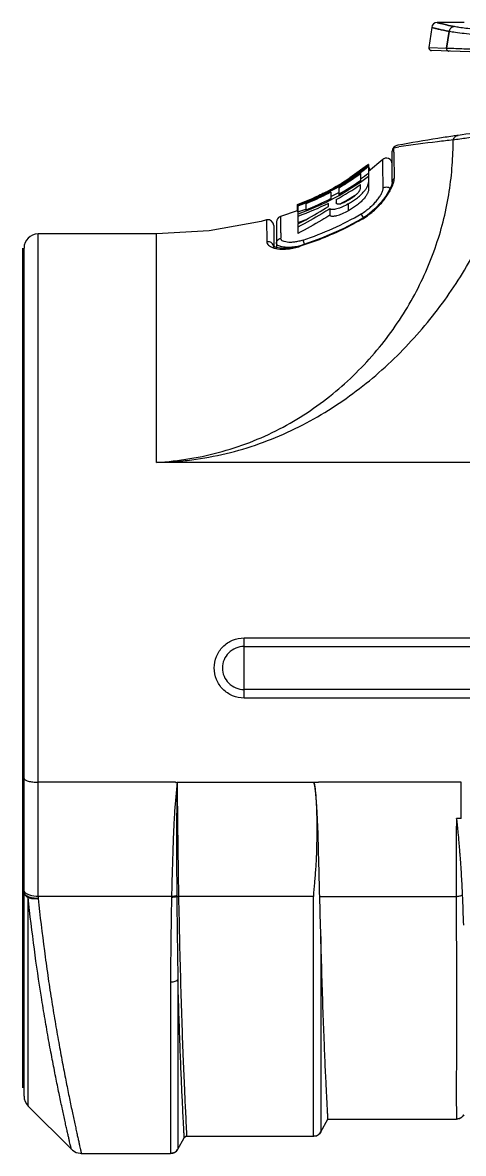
# Model space of a CAD drawing. Header units: millimetres. Extents: x 7426 to 8300, y 123 to 421.
# Drawn here: x 8120.42 to 8123.55, y 286.57 to 294.59 of the extents above; entities that cross this region are included whole.
import ezdxf

# ---------------------------------------------------------------- set-up
doc = ezdxf.new("R2010")
doc.units = ezdxf.units.MM
doc.layers.add('端子', color=102, linetype='Continuous')

msp = doc.modelspace()

# ---------------------------------------------------------------- linework, layer by layer
at = {"layer": '端子', "color": 0, "linetype": 'Continuous'}
for p, q in [((8123.5545, 294.5928), (8123.3631, 294.5928)), ((8123.3235, 294.5583), (8123.3036, 294.4168)), ((8123.4469, 294.5301), (8123.4284, 294.4124)), ((8123.4285, 294.4124), (8123.447, 294.5301)), ((8123.3036, 294.4168), (8123.4285, 294.4124)), ((8126.3782, 294.2873), (8123.3227, 294.394)), ((8123.0543, 293.7049), (8123.0905, 293.7103)), ((8123.0433, 293.4605), (8123.0433, 293.6796)), ((8123.0547, 293.6744), (8123.0543, 293.705)), ((8122.8691, 293.5817), (8122.743, 293.4904)), ((8122.8718, 293.5831), (8122.8693, 293.5811)), ((8122.8707, 293.5794), (8122.8731, 293.5813)), ((8122.8738, 293.5847), (8122.8718, 293.5831)), ((8122.8752, 293.5786), (8122.8728, 293.5767)), ((8122.8731, 293.5813), (8122.8752, 293.583)), ((8122.8752, 293.5858), (8122.8738, 293.5847)), ((8122.9763, 293.6205), (8122.8752, 293.535)), ((8122.8752, 293.5858), (8122.8752, 293.4064)), ((8122.881, 293.5606), (8122.881, 293.54)), ((8122.734, 293.4839), (8122.7292, 293.4804)), ((8122.7436, 293.4897), (8122.7436, 293.4897)), ((8122.8196, 293.5226), (8122.8196, 293.4654)), ((8122.6091, 293.3903), (8122.6091, 293.3382)), ((8122.6646, 293.4213), (8122.6646, 293.3681)), ((8122.8196, 293.4233), (8122.8196, 293.4435)), ((8122.4307, 293.3066), (8122.4307, 293.2572)), ((8122.5564, 293.3804), (8122.5564, 293.3802)), ((8122.5915, 293.2878), (8122.5915, 293.3096)), ((8122.6471, 293.3382), (8122.6471, 293.3142)), ((8122.7319, 293.3062), (8122.7319, 293.2576)), ((8122.3693, 293.2574), (8122.2516, 293.2175)), ((8122.3693, 293.2993), (8122.3693, 293.2547)), ((8122.3752, 293.2916), (8122.3752, 293.1742)), ((8122.433, 293.2641), (8122.4307, 293.2632)), ((8122.6003, 293.2717), (8122.6003, 293.2254)), ((8122.8405, 293.2092), (8122.8246, 293.2362)), ((8122.153, 293.1921), (8122.1544, 293.037)), ((8122.2033, 293.1534), (8122.2033, 293.0051)), ((8122.2233, 293.1793), (8122.2233, 292.9962)), ((8122.3752, 293.1654), (8122.3752, 293.097)), ((8122.8234, 293.1981), (8122.8253, 293.1948)), ((8121.3734, 293.0928), (8120.5333, 293.0928)), ((8120.5333, 288.3917), (8120.5333, 293.0928)), ((8121.3734, 291.4717), (8121.3734, 293.0928)), ((8120.4233, 292.9928), (8120.4233, 287.0328)), ((8120.4333, 286.9743), (8120.4333, 292.9928)), ((8122.2046, 293.0039), (8122.2033, 293.0048)), ((8122.2234, 292.9961), (8122.2046, 293.0039)), ((8122.2237, 292.996), (8122.2234, 292.9961)), ((8122.391, 293.0088), (8122.3921, 293.0055)), ((8122.4215, 293.0197), (8122.4115, 293.0494)), ((8120.4233, 292.6928), (8120.4333, 292.6928)), ((8127.9263, 291.4717), (8121.3733, 291.4722)), ((8121.9933, 289.7991), (8121.9933, 290.2264)), ((8121.9933, 290.2264), (8127.2733, 290.2264)), ((8121.9933, 290.1651), (8127.2733, 290.1651)), ((8127.2733, 289.8604), (8121.9933, 289.8604)), ((8127.2733, 289.7991), (8121.9933, 289.7991)), ((8121.5074, 289.2023), (8120.5333, 289.2023)), ((8121.5188, 289.202), (8122.4853, 289.2022)), ((8123.5337, 289.2023), (8122.5206, 289.2023)), ((8123.5337, 288.9442), (8123.5337, 289.2023)), ((8120.4626, 286.9036), (8120.4626, 288.3839)), ((8121.4791, 288.3917), (8120.5333, 288.3917)), ((8120.5333, 288.3917), (8120.5333, 288.3768)), ((8121.4791, 288.3917), (8121.4789, 288.3844)), ((8122.4853, 288.3917), (8121.5286, 288.3917)), ((8122.4853, 286.6896), (8122.4853, 288.3917)), ((8122.5294, 288.3917), (8123.4972, 288.3919)), ((8122.5377, 288.1073), (8122.5377, 286.7205)), ((8121.4721, 287.7828), (8121.4721, 286.568)), ((8121.5246, 287.8014), (8121.5246, 286.5989)), ((8120.4233, 287.3328), (8120.4333, 287.3328)), ((8120.4626, 286.9036), (8120.7688, 286.5973)), ((8122.5377, 286.7205), (8122.5881, 286.8112)), ((8122.5881, 286.8112), (8123.4984, 286.8112)), ((8123.4984, 286.8112), (8123.5187, 286.8147)), ((8123.5187, 286.8147), (8123.5341, 286.823)), ((8123.5341, 286.823), (8123.5458, 286.8343)), ((8123.5458, 286.8343), (8123.5509, 286.8421)), ((8121.5246, 286.5989), (8121.5692, 286.6793)), ((8121.5693, 286.6793), (8121.5715, 286.6826)), ((8121.5715, 286.6826), (8121.5769, 286.687)), ((8121.5736, 286.6843), (8121.5761, 286.6866)), ((8121.5761, 286.6866), (8121.5831, 286.6893)), ((8121.5831, 286.6893), (8121.5867, 286.6896)), ((8121.5862, 286.7), (8121.5867, 286.6896)), ((8121.5867, 286.6896), (8122.4853, 286.6896)), ((8122.4853, 286.6896), (8122.488, 286.6897)), ((8122.488, 286.6897), (8122.5061, 286.6933)), ((8122.5061, 286.6933), (8122.5212, 286.7016)), ((8122.5212, 286.7016), (8122.5327, 286.7129)), ((8122.5327, 286.7129), (8122.5377, 286.7205)), ((8120.8395, 286.568), (8121.4721, 286.568)), ((8121.4721, 286.568), (8121.4881, 286.5702)), ((8121.4881, 286.5702), (8121.5021, 286.576)), ((8121.5021, 286.576), (8121.5135, 286.5846)), ((8121.5135, 286.5846), (8121.5221, 286.5949)), ((8121.5221, 286.5949), (8121.5246, 286.5989))]:
    msp.add_line(p, q, dxfattribs=at)
for points in [[(8123.3631, 294.5928), (8123.3491, 294.5902), (8123.3369, 294.583), (8123.328, 294.5719), (8123.3235, 294.5583)], [(8123.3036, 294.4168), (8123.3042, 294.4085), (8123.3081, 294.4011), (8123.3146, 294.396), (8123.3227, 294.394)], [(8123.0669, 293.7161), (8123.0552, 293.708), (8123.0464, 293.695), (8123.0433, 293.6796)], [(8123.0433, 293.591), (8123.0415, 293.6028), (8123.0364, 293.6135), (8123.0283, 293.6223), (8123.0179, 293.6282), (8123.0063, 293.6309), (8122.9945, 293.63), (8122.9834, 293.6257), (8122.9763, 293.6205)], [(8123.0433, 293.4595), (8123.0426, 293.4537), (8123.0358, 293.4305), (8123.0207, 293.3982), (8122.9975, 293.3602), (8122.9651, 293.3177), (8122.9209, 293.2711), (8122.865, 293.225), (8122.8234, 293.1981)], [(8122.1529, 293.1921), (8122.1152, 293.1823), (8121.7447, 293.1162), (8121.3732, 293.0932)], [(8122.2033, 293.1534), (8122.1995, 293.1705), (8122.1888, 293.1843), (8122.1732, 293.1922), (8122.1557, 293.1927), (8122.153, 293.1921)], [(8122.2516, 293.2175), (8122.2464, 293.2155), (8122.2369, 293.2093), (8122.2296, 293.2008), (8122.2249, 293.1905), (8122.2233, 293.1793)], [(8122.8234, 293.1981), (8122.6995, 293.1324), (8122.5434, 293.0634), (8122.391, 293.0088)], [(8122.391, 293.0088), (8122.3552, 292.9989), (8122.3029, 292.9907), (8122.2582, 292.9903), (8122.2241, 292.9958), (8122.2049, 293.0037), (8122.2029, 293.0051)], [(8121.5769, 286.687), (8121.5839, 286.6894), (8121.5867, 286.6896)], [(8120.7688, 286.5973), (8120.7773, 286.5898), (8120.8024, 286.5752), (8120.8306, 286.5684), (8120.8395, 286.568)]]:
    msp.add_lwpolyline(points, dxfattribs=at)
for centre, radius, start, end in [((8125.14, 282.5172), 11.3923, 98.41752, 98.95641), ((8125.1863, 282.2066), 11.7063, 98.22412, 98.41907), ((8125.3296, 281.1747), 12.7481, 96.20941, 98.19825), ((8123.0955, 293.663), 0.0604, 100.5216, 118.3567), ((8125.0197, 283.2713), 10.6287, 98.94845, 100.49034), ((8124.9949, 280.6069), 13.241, 97.07304, 98.26943), ((8124.9463, 281.0484), 12.7969, 96.59614, 97.10049), ((8149.1437, 294.0817), 26.0922, 180.8944, 181.30266), ((8121.7999, 294.9095), 1.7054, 303.61118, 308.83759), ((8121.7481, 294.9955), 1.8052, 299.51564, 302.92431), ((8121.7923, 294.9254), 1.7388, 300.11064, 306.21365), ((8121.7837, 294.939), 1.7951, 299.39037, 305.24607), ((8121.7523, 294.9889), 1.7973, 302.92659, 303.11574), ((8121.7531, 294.9876), 1.7958, 303.11572, 303.47304), ((8121.8544, 294.8379), 1.6635, 305.4661, 307.8516), ((8121.7288, 295.0303), 1.8449, 296.63677, 299.5055), ((8121.7451, 295.0103), 1.8646, 297.60536, 299.54941), ((8121.7948, 294.9286), 1.8044, 298.18603, 304.60711), ((8121.6823, 295.1551), 1.9806, 290.29494, 296.2227), ((8121.6943, 295.1077), 1.986, 291.83727, 297.42637), ((8121.7767, 294.9614), 1.883, 298.3934, 300.37341), ((8121.7988, 294.9237), 1.8393, 300.37247, 302.69196), ((8121.6193, 295.3202), 2.1975, 289.95754, 290.12261), ((8121.6555, 295.2092), 2.0887, 290.15428, 291.78638), ((8121.6322, 295.2839), 2.2367, 289.39924, 290.97471), ((8120.5333, 292.9928), 0.1, 90, 180), ((8122.1673, 293.0001), 0.036, 0.37607, 27.24932), ((8122.3767, 288.4007), 0.8605, 180.27648, 180.74413), ((8077.6168, 286.9465), 44.9359, 1.48023, 1.843), ((8105.4586, 287.6487), 18.0999, 1.70567, 2.38589), ((8120.5333, 286.9743), 0.1, 180, 225.00076), ((8123.4987, 286.8707), 0.0595, 290.01187, 292.33767), ((8123.4984, 286.8713), 0.0601, 292.3797, 308.91637), ((8123.4986, 286.871), 0.0597, 308.96835, 314.25795), ((8121.5869, 286.6695), 0.0202, 135.12847, 150.83934), ((8121.5867, 286.6697), 0.02, 103.80562, 135.12606), ((8121.5868, 286.6695), 0.0201, 90.08507, 103.82057), ((8122.4852, 286.7498), 0.0602, 290.58359, 309.02003), ((8122.4854, 286.7494), 0.0597, 309.08381, 314.16605), ((8121.4723, 286.6277), 0.0596, 288.39656, 293.31533), ((8121.4721, 286.6281), 0.0601, 293.34677, 308.06609), ((8121.4724, 286.6276), 0.0595, 308.09775, 311.8167)]:
    msp.add_arc(centre, radius, start, end, dxfattribs=at)
for points, knots in [([(8123.4841, 294.5645), (8123.4659, 294.5684), (8123.4407, 294.5739), (8123.4098, 294.5811), (8123.3933, 294.5851), (8123.3796, 294.5885), (8123.3721, 294.5904), (8123.3592, 294.5938), (8123.3721, 294.5904), (8123.3796, 294.5885), (8123.3933, 294.5851), (8123.4098, 294.5811), (8123.4408, 294.5739), (8123.4659, 294.5683), (8123.4842, 294.5644)], [0, 0, 0, 0, 0.224933, 0.311473, 0.381078, 0.434076, 0.471083, 0.499855, 0.52868, 0.565711, 0.618732, 0.688357, 0.774927, 1, 1, 1, 1]), ([(8123.447, 294.5301), (8123.4338, 294.5329), (8123.4096, 294.5381), (8123.3783, 294.545), (8123.3517, 294.5513), (8123.3388, 294.5543), (8123.3198, 294.5593), (8123.3388, 294.5544), (8123.3517, 294.5513), (8123.3781, 294.5451), (8123.4095, 294.5381), (8123.4337, 294.5329), (8123.4469, 294.5301)], [0, 0, 0, 0, 0.161219, 0.29234, 0.393695, 0.463955, 0.500152, 0.536328, 0.606374, 0.707409, 0.838392, 1, 1, 1, 1]), ([(8123.4841, 294.5645), (8123.4798, 294.5643), (8123.4709, 294.5625), (8123.4591, 294.5549), (8123.4505, 294.5436), (8123.4476, 294.5346), (8123.4469, 294.5301)], [0, 0, 0, 0, 0.234469, 0.489808, 0.751215, 1, 1, 1, 1]), ([(8124.011, 294.4894), (8123.9778, 294.4898), (8123.9132, 294.491), (8123.8154, 294.4945), (8123.7194, 294.4997), (8123.6316, 294.5063), (8123.5564, 294.5138), (8123.4975, 294.5213), (8123.4619, 294.527), (8123.4469, 294.5301)], [0, 0, 0, 0, 0.17608, 0.341919, 0.51892, 0.685478, 0.80855, 0.91912, 1, 1, 1, 1]), ([(8123.4842, 294.5644), (8123.4799, 294.5643), (8123.471, 294.5625), (8123.4592, 294.555), (8123.4506, 294.5436), (8123.4477, 294.5346), (8123.447, 294.5301)], [0, 0, 0, 0, 0.233596, 0.488573, 0.750299, 1, 1, 1, 1]), ([(8124.011, 294.5292), (8123.9546, 294.5292), (8123.8716, 294.5306), (8123.7641, 294.5353), (8123.6909, 294.5398), (8123.6252, 294.5452), (8123.5687, 294.5512), (8123.5226, 294.5573), (8123.4956, 294.562), (8123.4841, 294.5645)], [0, 0, 0, 0, 0.320033, 0.470806, 0.610643, 0.73619, 0.84455, 0.933118, 1, 1, 1, 1]), ([(8123.4284, 294.4124), (8123.428, 294.4098), (8123.4283, 294.4042), (8123.432, 294.3965), (8123.4385, 294.3911), (8123.4438, 294.3897), (8123.4463, 294.3897)], [0, 0, 0, 0, 0.245253, 0.510172, 0.768445, 1, 1, 1, 1]), ([(8123.4285, 294.4124), (8123.4281, 294.4098), (8123.4284, 294.4041), (8123.4321, 294.3964), (8123.4386, 294.3911), (8123.4439, 294.3897), (8123.4464, 294.3897)], [0, 0, 0, 0, 0.245326, 0.510308, 0.76856, 1, 1, 1, 1]), ([(8123.4284, 294.4124), (8123.4412, 294.4119), (8123.4725, 294.4107), (8123.5229, 294.4087), (8123.5837, 294.4064), (8123.6519, 294.4037), (8123.7272, 294.4008), (8123.8092, 294.3977), (8123.8988, 294.3942), (8123.9624, 294.3917), (8123.9962, 294.3905)], [0, 0, 0, 0, 0.067424, 0.165696, 0.266188, 0.388533, 0.526305, 0.66407, 0.821506, 1, 1, 1, 1]), ([(8121.3733, 291.4722), (8121.4149, 291.4724), (8121.498, 291.4761), (8121.6631, 291.4927), (8121.8665, 291.5306), (8122.1033, 291.6006), (8122.4029, 291.7248), (8122.7473, 291.9303), (8123.0471, 292.1894), (8123.2579, 292.4182), (8123.4478, 292.6577), (8123.6492, 292.9784), (8123.8353, 293.3879), (8123.923, 293.6729), (8123.9573, 293.8168)], [0, 0, 0, 0, 0.033286, 0.066538, 0.132783, 0.198585, 0.263793, 0.392047, 0.517618, 0.579536, 0.640894, 0.762046, 0.881608, 1, 1, 1, 1]), ([(8123.4763, 293.7607), (8123.5082, 293.766), (8123.5792, 293.7766), (8123.7393, 293.7968), (8123.8678, 293.8095), (8123.9573, 293.8168)], [0, 0, 0, 0, 0.200425, 0.444327, 1, 1, 1, 1]), ([(8123.4763, 293.7606), (8123.4793, 293.7688), (8123.4882, 293.7835), (8123.504, 293.7914), (8123.5117, 293.7925)], [0, 0, 0, 0, 0.524597, 1, 1, 1, 1]), ([(8121.3733, 291.4726), (8121.4522, 291.4768), (8121.6091, 291.4941), (8121.8394, 291.5452), (8122.0611, 291.6202), (8122.3386, 291.7499), (8122.6501, 291.9624), (8122.9599, 292.2766), (8123.1991, 292.6302), (8123.365, 293.0058), (8123.4429, 293.3273), (8123.4714, 293.5784), (8123.4759, 293.7007), (8123.4763, 293.7606)], [0, 0, 0, 0, 0.069255, 0.138154, 0.206484, 0.27405, 0.406278, 0.534637, 0.658885, 0.778573, 0.892773, 0.947405, 1, 1, 1, 1]), ([(8123.0668, 293.7161), (8123.0679, 293.717), (8123.0617, 293.7126), (8123.0593, 293.7104), (8123.0558, 293.7069), (8123.0543, 293.7049)], [0, 0, 0, 0, 0.246882, 0.560895, 1, 1, 1, 1]), ([(8122.3752, 293.2916), (8122.4649, 293.3256), (8122.64, 293.406), (8122.8004, 293.5132), (8122.8752, 293.5734)], [0, 0, 0, 0, 0.500047, 1, 1, 1, 1]), ([(8122.5564, 293.3802), (8122.612, 293.4078), (8122.7207, 293.4685), (8122.8221, 293.5406), (8122.8707, 293.5794)], [0, 0, 0, 0, 0.499887, 1, 1, 1, 1]), ([(8122.8728, 293.5767), (8122.8241, 293.5381), (8122.7222, 293.4663), (8122.6132, 293.4058), (8122.5575, 293.3783)], [0, 0, 0, 0, 0.500188, 1, 1, 1, 1]), ([(8122.8758, 293.5631), (8122.8766, 293.5633), (8122.8779, 293.5636), (8122.8798, 293.5633), (8122.8808, 293.5621), (8122.8809, 293.5611), (8122.881, 293.5606)], [0, 0, 0, 0, 0.353913, 0.589677, 0.782935, 1, 1, 1, 1]), ([(8122.9801, 293.4194), (8122.9798, 293.4347), (8122.9791, 293.4634), (8122.9785, 293.4982), (8122.978, 293.5233), (8122.9777, 293.5399), (8122.9775, 293.555), (8122.9772, 293.5686), (8122.977, 293.5807), (8122.9768, 293.5911), (8122.9766, 293.5999), (8122.9765, 293.6063), (8122.9765, 293.6105), (8122.9764, 293.6132), (8122.9764, 293.6154), (8122.9763, 293.6172), (8122.9763, 293.6186), (8122.9763, 293.6195), (8122.9763, 293.62), (8122.9763, 293.6203), (8122.9763, 293.6204), (8122.9763, 293.6205), (8122.9763, 293.6205)], [0, 0, 0, 0, 0.227742, 0.428992, 0.519068, 0.601846, 0.677127, 0.744717, 0.804498, 0.856383, 0.900302, 0.936217, 0.951175, 0.964134, 0.975097, 0.984063, 0.991035, 0.996013, 0.997755, 0.999, 0.999749, 1, 1, 1, 1]), ([(8122.3752, 293.234), (8122.4644, 293.2665), (8122.6388, 293.3432), (8122.7997, 293.4457), (8122.8752, 293.5033)], [0, 0, 0, 0, 0.500046, 1, 1, 1, 1]), ([(8122.7439, 293.4892), (8122.7288, 293.4792), (8122.668, 293.4401), (8122.6048, 293.4048), (8122.5564, 293.3804)], [0, 0, 0, 0, 0.250146, 1, 1, 1, 1]), ([(8123.0582, 293.4885), (8123.0535, 293.485), (8123.0459, 293.4765), (8123.0433, 293.4655), (8123.0433, 293.4605)], [0, 0, 0, 0, 0.542171, 1, 1, 1, 1]), ([(8123.0528, 293.4556), (8123.0537, 293.4586), (8123.0566, 293.4693), (8123.0585, 293.4805), (8123.0582, 293.4885)], [0, 0, 0, 0, 0.278945, 1, 1, 1, 1]), ([(8122.6091, 293.3903), (8122.5801, 293.3748), (8122.536, 293.3528), (8122.4762, 293.3256), (8122.4459, 293.3128), (8122.4307, 293.3066)], [0, 0, 0, 0, 0.499982, 0.74999, 1, 1, 1, 1]), ([(8122.7318, 293.3062), (8122.7422, 293.3122), (8122.7626, 293.3244), (8122.7913, 293.3445), (8122.8169, 293.3655), (8122.8382, 293.387), (8122.8546, 293.4076), (8122.8647, 293.4241), (8122.8704, 293.4361), (8122.8732, 293.4439), (8122.8746, 293.451), (8122.875, 293.4555), (8122.8752, 293.4576)], [0, 0, 0, 0, 0.167024, 0.331263, 0.487761, 0.629518, 0.752088, 0.854644, 0.898598, 0.937081, 0.970295, 1, 1, 1, 1]), ([(8122.7319, 293.3316), (8122.7384, 293.3354), (8122.7512, 293.3433), (8122.7692, 293.3559), (8122.7828, 293.3671), (8122.7925, 293.3762), (8122.7989, 293.3827), (8122.8044, 293.389), (8122.8101, 293.3966), (8122.8153, 293.4052), (8122.8189, 293.4147), (8122.8195, 293.4206), (8122.8196, 293.4233)], [0, 0, 0, 0, 0.173382, 0.342799, 0.502587, 0.57725, 0.647283, 0.711317, 0.768624, 0.864824, 0.939805, 1, 1, 1, 1]), ([(8122.8752, 293.4064), (8122.8749, 293.4019), (8122.8739, 293.3947), (8122.8704, 293.385), (8122.8648, 293.3731), (8122.8547, 293.3569), (8122.8384, 293.3366), (8122.8171, 293.3156), (8122.7914, 293.2949), (8122.7627, 293.2753), (8122.7423, 293.2635), (8122.7319, 293.2576)], [0, 0, 0, 0, 0.062977, 0.101192, 0.14492, 0.247179, 0.369357, 0.511034, 0.667793, 0.832453, 1, 1, 1, 1]), ([(8122.8246, 293.2362), (8122.8357, 293.2426), (8122.857, 293.2567), (8122.8863, 293.28), (8122.9123, 293.3046), (8122.9347, 293.3296), (8122.9533, 293.3543), (8122.9675, 293.3778), (8122.9759, 293.3966), (8122.9795, 293.4103), (8122.9801, 293.4165), (8122.9801, 293.4194)], [0, 0, 0, 0, 0.156525, 0.308831, 0.454121, 0.590683, 0.716366, 0.828711, 0.92464, 0.96512, 1, 1, 1, 1]), ([(8122.8253, 293.1948), (8122.8547, 293.2117), (8122.9083, 293.2502), (8122.9743, 293.3176), (8123.0166, 293.3769), (8123.0409, 293.423), (8123.0496, 293.445), (8123.0528, 293.4556)], [0, 0, 0, 0, 0.288533, 0.557893, 0.798997, 0.905721, 1, 1, 1, 1]), ([(8122.9801, 293.4194), (8122.9833, 293.4215), (8122.9908, 293.425), (8123.0038, 293.4269), (8123.0175, 293.4246), (8123.026, 293.4201), (8123.0296, 293.4172)], [0, 0, 0, 0, 0.218114, 0.467768, 0.735324, 1, 1, 1, 1]), ([(8122.5559, 293.3813), (8122.5407, 293.3736), (8122.4796, 293.344), (8122.4169, 293.3176), (8122.3693, 293.2995)], [0, 0, 0, 0, 0.250113, 1, 1, 1, 1]), ([(8122.3693, 293.2993), (8122.4169, 293.3175), (8122.4796, 293.3439), (8122.5407, 293.3735), (8122.5559, 293.3812)], [0, 0, 0, 0, 0.749887, 1, 1, 1, 1]), ([(8122.7319, 293.3062), (8122.7185, 293.2986), (8122.6983, 293.288), (8122.671, 293.2766), (8122.6518, 293.2705), (8122.6368, 293.2675), (8122.6261, 293.2666), (8122.6191, 293.2664), (8122.613, 293.2667), (8122.6078, 293.2677), (8122.6037, 293.2695), (8122.6014, 293.271), (8122.6003, 293.2717)], [0, 0, 0, 0, 0.327445, 0.485403, 0.630882, 0.75628, 0.810994, 0.860887, 0.904851, 0.941596, 0.972404, 1, 1, 1, 1]), ([(8122.7318, 293.3317), (8122.7214, 293.3257), (8122.7058, 293.3172), (8122.6871, 293.3094), (8122.677, 293.3062), (8122.6689, 293.3043), (8122.6617, 293.3038), (8122.6558, 293.3047), (8122.6525, 293.3058), (8122.6499, 293.3073), (8122.6476, 293.31), (8122.6472, 293.3126), (8122.647, 293.3143)], [0, 0, 0, 0, 0.376211, 0.55342, 0.633832, 0.704597, 0.814054, 0.855749, 0.891114, 0.921294, 0.947763, 1, 1, 1, 1]), ([(8122.3752, 293.1654), (8122.3936, 293.1747), (8122.4672, 293.2129), (8122.539, 293.2545), (8122.5915, 293.2878)], [0, 0, 0, 0, 0.249275, 1, 1, 1, 1]), ([(8122.6003, 293.2717), (8122.5821, 293.2598), (8122.5087, 293.2137), (8122.4329, 293.1713), (8122.3752, 293.1416)], [0, 0, 0, 0, 0.250894, 1, 1, 1, 1]), ([(8122.6003, 293.2254), (8122.582, 293.2137), (8122.5086, 293.1682), (8122.4328, 293.1264), (8122.3752, 293.097)], [0, 0, 0, 0, 0.250849, 1, 1, 1, 1]), ([(8122.4115, 293.0495), (8122.4832, 293.0736), (8122.6246, 293.1284), (8122.7595, 293.1978), (8122.8246, 293.2362)], [0, 0, 0, 0, 0.500278, 1, 1, 1, 1]), ([(8122.6003, 293.2254), (8122.6014, 293.2246), (8122.6037, 293.2231), (8122.6097, 293.2204), (8122.6173, 293.2196), (8122.6259, 293.2198), (8122.6336, 293.2203), (8122.6419, 293.2215), (8122.6543, 293.2241), (8122.6708, 293.2291), (8122.6982, 293.2399), (8122.7185, 293.2503), (8122.7319, 293.2576)], [0, 0, 0, 0, 0.027936, 0.059046, 0.139332, 0.189271, 0.243999, 0.303695, 0.369024, 0.51443, 0.672367, 1, 1, 1, 1]), ([(8122.2516, 293.2175), (8122.2516, 293.2175), (8122.2516, 293.2174), (8122.2516, 293.2174), (8122.2516, 293.2171), (8122.2516, 293.2167), (8122.2516, 293.216), (8122.2516, 293.2149), (8122.2516, 293.2136), (8122.2516, 293.2119), (8122.2516, 293.2099), (8122.2517, 293.2066), (8122.2517, 293.2017), (8122.2518, 293.195), (8122.2519, 293.1871), (8122.2519, 293.1779), (8122.252, 293.1676), (8122.2522, 293.1515), (8122.2524, 293.1285), (8122.2529, 293.0975), (8122.2531, 293.0753), (8122.2531, 293.0634)], [0, 0, 0, 0, 0.000251, 0.001005, 0.00226, 0.004017, 0.009031, 0.016043, 0.025048, 0.036042, 0.04902, 0.063978, 0.09981, 0.143495, 0.194985, 0.254232, 0.321184, 0.395774, 0.567577, 0.769105, 1, 1, 1, 1]), ([(8122.8253, 293.1948), (8122.7227, 293.1359), (8122.5787, 293.0693), (8122.4297, 293.0176), (8122.3921, 293.0055)], [0, 0, 0, 0, 0.749577, 1, 1, 1, 1]), ([(8122.2233, 293.0268), (8122.2233, 293.0308), (8122.2247, 293.0392), (8122.2311, 293.0505), (8122.241, 293.059), (8122.2491, 293.0624), (8122.2531, 293.0634)], [0, 0, 0, 0, 0.237882, 0.49208, 0.750949, 1, 1, 1, 1]), ([(8122.4115, 293.0494), (8122.4014, 293.0461), (8122.3813, 293.0403), (8122.3515, 293.0348), (8122.3239, 293.0325), (8122.2997, 293.0336), (8122.28, 293.0374), (8122.2669, 293.043), (8122.2596, 293.0488), (8122.2559, 293.0533), (8122.2536, 293.0582), (8122.2531, 293.0617), (8122.2531, 293.0634)], [0, 0, 0, 0, 0.184501, 0.361548, 0.523666, 0.664104, 0.779749, 0.870017, 0.907081, 0.939978, 0.970289, 1, 1, 1, 1]), ([(8122.1993, 293.0165), (8122.1953, 293.0243), (8122.1814, 293.0371), (8122.1629, 293.0388), (8122.1544, 293.037)], [0, 0, 0, 0, 0.501786, 1, 1, 1, 1]), ([(8122.1544, 293.037), (8122.1545, 293.0327), (8122.1568, 293.0235), (8122.1664, 293.0117), (8122.1814, 293.0016), (8122.1936, 292.9968), (8122.2005, 292.9946)], [0, 0, 0, 0, 0.192841, 0.409768, 0.674406, 1, 1, 1, 1]), ([(8122.2005, 292.9946), (8122.2027, 292.9939), (8122.2121, 292.9911), (8122.2217, 292.9892), (8122.2292, 292.988)], [0, 0, 0, 0, 0.232596, 1, 1, 1, 1]), ([(8122.369, 293.0027), (8122.3588, 293.0011), (8122.3393, 292.9986), (8122.3111, 292.997), (8122.2859, 292.9976), (8122.2643, 293.0001), (8122.247, 293.0043), (8122.2355, 293.0094), (8122.229, 293.0145), (8122.2257, 293.0183), (8122.2237, 293.0225), (8122.2233, 293.0254), (8122.2233, 293.0268)], [0, 0, 0, 0, 0.195239, 0.375954, 0.537353, 0.67577, 0.789098, 0.877342, 0.913083, 0.94435, 0.972651, 1, 1, 1, 1]), ([(8122.2292, 292.988), (8122.2542, 292.9843), (8122.3098, 292.9846), (8122.3639, 292.9964), (8122.3921, 293.0055)], [0, 0, 0, 0, 0.460349, 1, 1, 1, 1]), ([(8121.9933, 289.7991), (8121.9656, 289.7994), (8121.9098, 289.8102), (8121.8393, 289.8581), (8121.793, 289.9294), (8121.776, 290.0128), (8121.793, 290.0962), (8121.8393, 290.1674), (8121.9098, 290.2153), (8121.9656, 290.2261), (8121.9933, 290.2264)], [0, 0, 0, 0, 0.125014, 0.249985, 0.37497, 0.500001, 0.625031, 0.750016, 0.874986, 1, 1, 1, 1]), ([(8121.9933, 290.1651), (8121.9733, 290.1651), (8121.9329, 290.1572), (8121.8817, 290.1234), (8121.8474, 290.0728), (8121.8394, 290.0326), (8121.8394, 290.0128)], [0, 0, 0, 0, 0.251142, 0.501496, 0.750995, 1, 1, 1, 1]), ([(8121.8394, 290.0128), (8121.8394, 289.9929), (8121.8474, 289.9528), (8121.8817, 289.9021), (8121.9329, 289.8683), (8121.9733, 289.8604), (8121.9933, 289.8604)], [0, 0, 0, 0, 0.248965, 0.498451, 0.748813, 1, 1, 1, 1]), ([(8120.4333, 289.2287), (8120.4333, 289.2245), (8120.4403, 289.2183), (8120.4508, 289.2136), (8120.469, 289.2079), (8120.4967, 289.2035), (8120.5205, 289.2023), (8120.5333, 289.2023)], [0, 0, 0, 0, 0.117755, 0.213802, 0.335608, 0.642674, 1, 1, 1, 1]), ([(8121.5188, 289.202), (8121.5118, 289.1334), (8121.5028, 289.0307), (8121.4946, 288.8937), (8121.4904, 288.7917), (8121.4872, 288.6902), (8121.4831, 288.557), (8121.4802, 288.4576), (8121.4791, 288.3917)], [0, 0, 0, 0, 0.25473, 0.381223, 0.507185, 0.632364, 0.756456, 1, 1, 1, 1]), ([(8121.5074, 289.2023), (8121.5081, 289.2015), (8121.5097, 289.2), (8121.513, 289.1999), (8121.5159, 289.2008), (8121.5179, 289.2016), (8121.5188, 289.202)], [0, 0, 0, 0, 0.247793, 0.498989, 0.749788, 1, 1, 1, 1]), ([(8121.519, 289.202), (8121.5173, 289.1334), (8121.5148, 288.9971), (8121.5148, 288.7938), (8121.5152, 288.594), (8121.5156, 288.4618), (8121.5161, 288.3965)], [0, 0, 0, 0, 0.255622, 0.507714, 0.756881, 1, 1, 1, 1]), ([(8121.5188, 289.202), (8121.5185, 289.1673), (8121.5195, 289.0982), (8121.5204, 288.9949), (8121.5215, 288.8922), (8121.5229, 288.7902), (8121.5243, 288.6888), (8121.5258, 288.5884), (8121.5265, 288.4895), (8121.5284, 288.4241), (8121.5286, 288.3917)], [0, 0, 0, 0, 0.128453, 0.255862, 0.382511, 0.508483, 0.633673, 0.75777, 0.880151, 1, 1, 1, 1]), ([(8122.4853, 289.2022), (8122.4863, 289.2022), (8122.488, 289.2001), (8122.4896, 289.1963), (8122.4911, 289.1909), (8122.4925, 289.1845), (8122.4941, 289.1759), (8122.4956, 289.1651), (8122.4972, 289.1521), (8122.4986, 289.1391), (8122.5003, 289.1218), (8122.502, 289.1002), (8122.5037, 289.0742), (8122.5051, 289.0483), (8122.5063, 289.0224), (8122.5075, 288.988), (8122.5085, 288.945), (8122.509, 288.8935), (8122.5091, 288.8421), (8122.5084, 288.774), (8122.5062, 288.6894), (8122.5009, 288.5887), (8122.4926, 288.4898), (8122.4864, 288.4243), (8122.4853, 288.3918)], [0, 0, 0, 0, 0.003979, 0.008032, 0.016112, 0.024179, 0.032238, 0.048336, 0.064411, 0.080466, 0.096503, 0.128521, 0.160476, 0.192371, 0.224212, 0.256004, 0.319449, 0.382718, 0.445815, 0.508726, 0.633897, 0.75791, 0.880182, 1, 1, 1, 1]), ([(8122.5294, 288.3917), (8122.5286, 288.4241), (8122.5269, 288.4894), (8122.5246, 288.5882), (8122.5222, 288.6886), (8122.52, 288.773), (8122.518, 288.841), (8122.5163, 288.8924), (8122.514, 288.9439), (8122.5117, 288.987), (8122.5096, 289.0215), (8122.5078, 289.0475), (8122.5059, 289.0735), (8122.5037, 289.0996), (8122.5017, 289.1214), (8122.4997, 289.1388), (8122.4982, 289.1519), (8122.4964, 289.165), (8122.4946, 289.1758), (8122.4929, 289.1845), (8122.4914, 289.1909), (8122.4898, 289.1963), (8122.4881, 289.2002), (8122.4864, 289.2022), (8122.4853, 289.2022)], [0, 0, 0, 0, 0.119315, 0.240916, 0.364351, 0.489235, 0.552132, 0.615275, 0.678629, 0.742235, 0.774153, 0.806155, 0.838239, 0.870407, 0.902662, 0.918823, 0.935008, 0.951217, 0.967453, 0.975583, 0.983722, 0.991876, 0.995968, 1, 1, 1, 1]), ([(8123.4984, 288.9447), (8123.4983, 288.851), (8123.4976, 288.6668), (8123.4974, 288.4826), (8123.4972, 288.392)], [0, 0, 0, 0, 0.508195, 1, 1, 1, 1]), ([(8123.5337, 288.9442), (8123.5308, 288.9446), (8123.5249, 288.9452), (8123.5161, 288.9447), (8123.5072, 288.9441), (8123.5013, 288.9445), (8123.4984, 288.9447)], [0, 0, 0, 0, 0.250088, 0.499939, 0.749875, 1, 1, 1, 1]), ([(8123.5429, 288.4022), (8123.5419, 288.4239), (8123.5397, 288.4676), (8123.536, 288.5336), (8123.5317, 288.6005), (8123.5277, 288.6567), (8123.5243, 288.7021), (8123.5215, 288.7364), (8123.5187, 288.7709), (8123.5162, 288.7998), (8123.5141, 288.823), (8123.5124, 288.8404), (8123.5108, 288.8579), (8123.5091, 288.8755), (8123.5077, 288.8901), (8123.5064, 288.9018), (8123.5054, 288.9106), (8123.5042, 288.9194), (8123.5033, 288.9267), (8123.5025, 288.9326), (8123.5018, 288.9363), (8123.501, 288.9391), (8123.5006, 288.9413), (8123.5005, 288.9432), (8123.4996, 288.9446), (8123.4988, 288.9447), (8123.4984, 288.9447)], [0, 0, 0, 0, 0.119462, 0.24065, 0.363488, 0.487901, 0.550674, 0.613813, 0.677307, 0.741146, 0.773193, 0.805322, 0.837533, 0.869824, 0.902194, 0.91841, 0.934647, 0.950906, 0.967184, 0.97533, 0.983489, 0.987578, 0.99166, 0.995747, 0.99782, 1, 1, 1, 1]), ([(8120.4376, 288.4227), (8120.4369, 288.4236), (8120.4346, 288.4275), (8120.4333, 288.4321), (8120.4333, 288.4353)], [0, 0, 0, 0, 0.269226, 1, 1, 1, 1]), ([(8120.4626, 288.3837), (8120.4582, 288.386), (8120.4504, 288.3909), (8120.4408, 288.4), (8120.4347, 288.41), (8120.4333, 288.4173), (8120.4333, 288.4208)], [0, 0, 0, 0, 0.298501, 0.560461, 0.790131, 1, 1, 1, 1]), ([(8120.5333, 288.3768), (8120.5205, 288.3768), (8120.4964, 288.3787), (8120.4683, 288.3863), (8120.4505, 288.3955), (8120.441, 288.4031), (8120.4348, 288.4115), (8120.4333, 288.4179), (8120.4333, 288.4208)], [0, 0, 0, 0, 0.327895, 0.616387, 0.736827, 0.839005, 0.924763, 1, 1, 1, 1]), ([(8120.5333, 288.3917), (8120.5132, 288.3917), (8120.4846, 288.3951), (8120.4527, 288.4083), (8120.4412, 288.4175), (8120.4376, 288.4227)], [0, 0, 0, 0, 0.583214, 0.818782, 1, 1, 1, 1]), ([(8120.7688, 286.5973), (8120.7687, 286.5975), (8120.7687, 286.5983), (8120.7682, 286.5998), (8120.7677, 286.6025), (8120.7668, 286.6062), (8120.7657, 286.6109), (8120.7637, 286.6194), (8120.7607, 286.6325), (8120.7563, 286.6514), (8120.7511, 286.6744), (8120.7449, 286.7014), (8120.738, 286.7323), (8120.7302, 286.767), (8120.7183, 286.8208), (8120.7019, 286.8968), (8120.6805, 286.9982), (8120.6572, 287.1125), (8120.6326, 287.2388), (8120.607, 287.3761), (8120.5811, 287.5236), (8120.5457, 287.7381), (8120.5036, 288.0256), (8120.4754, 288.2614), (8120.4626, 288.3839)], [0, 0, 0, 0, 0.000302, 0.001205, 0.002707, 0.004808, 0.007504, 0.010793, 0.019145, 0.029842, 0.042845, 0.05811, 0.075593, 0.095246, 0.117011, 0.166632, 0.223956, 0.288438, 0.359532, 0.436716, 0.519476, 0.607305, 0.796242, 1, 1, 1, 1]), ([(8120.4626, 288.3837), (8120.473, 288.3799), (8120.4967, 288.3755), (8120.5206, 288.3758), (8120.5333, 288.3768)], [0, 0, 0, 0, 0.463762, 1, 1, 1, 1]), ([(8120.5333, 288.3768), (8120.5464, 288.2531), (8120.5678, 288.0709), (8120.6009, 287.8333), (8120.6263, 287.666), (8120.6522, 287.5073), (8120.6782, 287.358), (8120.7038, 287.2188), (8120.7284, 287.0908), (8120.7515, 286.9749), (8120.7727, 286.872), (8120.7893, 286.7948), (8120.8012, 286.7403), (8120.8089, 286.705), (8120.8158, 286.6737), (8120.8218, 286.6463), (8120.827, 286.623), (8120.8308, 286.6061), (8120.8334, 286.5947), (8120.835, 286.5877), (8120.8363, 286.5818), (8120.8375, 286.577), (8120.8383, 286.5732), (8120.8389, 286.5707), (8120.8392, 286.5693), (8120.8394, 286.5686), (8120.8395, 286.5683), (8120.8395, 286.568), (8120.8395, 286.568)], [0, 0, 0, 0, 0.203303, 0.299733, 0.39208, 0.47984, 0.562565, 0.639812, 0.711046, 0.775634, 0.833034, 0.88275, 0.904562, 0.924255, 0.941761, 0.957037, 0.970059, 0.98079, 0.985285, 0.989192, 0.992504, 0.995213, 0.997315, 0.99881, 0.999332, 0.999703, 0.999926, 1, 1, 1, 1]), ([(8121.4789, 288.3844), (8121.4779, 288.3321), (8121.4744, 288.1316), (8121.4722, 287.931), (8121.4721, 287.7828)], [0, 0, 0, 0, 0.260839, 1, 1, 1, 1]), ([(8121.5162, 288.3895), (8121.5106, 288.3876), (8121.4982, 288.3851), (8121.4856, 288.3843), (8121.4789, 288.3844)], [0, 0, 0, 0, 0.469048, 1, 1, 1, 1]), ([(8121.5161, 288.3965), (8121.5134, 288.3956), (8121.5013, 288.3925), (8121.4887, 288.3915), (8121.4791, 288.3917)], [0, 0, 0, 0, 0.230056, 1, 1, 1, 1]), ([(8121.5162, 288.3895), (8121.5171, 288.3899), (8121.5211, 288.3911), (8121.5254, 288.3917), (8121.5286, 288.3917)], [0, 0, 0, 0, 0.230255, 1, 1, 1, 1]), ([(8121.5162, 288.3895), (8121.5168, 288.3382), (8121.5189, 288.1425), (8121.5215, 287.9468), (8121.5245, 287.8024)], [0, 0, 0, 0, 0.262265, 1, 1, 1, 1]), ([(8121.5286, 288.3917), (8121.531, 288.2813), (8121.5352, 288.0685), (8121.5431, 287.7632), (8121.5518, 287.4874), (8121.5604, 287.2461), (8121.569, 287.0443), (8121.5774, 286.8666), (8121.5829, 286.7568), (8121.5862, 286.7)], [0, 0, 0, 0, 0.195811, 0.37719, 0.541196, 0.684804, 0.805054, 0.899173, 1, 1, 1, 1]), ([(8123.4972, 288.392), (8123.5057, 288.392), (8123.5214, 288.3936), (8123.5365, 288.3986), (8123.5429, 288.4022)], [0, 0, 0, 0, 0.536434, 1, 1, 1, 1]), ([(8123.4972, 288.392), (8123.4978, 288.2794), (8123.4985, 288.0643), (8123.4988, 287.8022), (8123.4989, 287.6091), (8123.4988, 287.478), (8123.4987, 287.3571), (8123.4985, 287.247), (8123.4983, 287.1483), (8123.4981, 287.0616), (8123.4981, 286.9972), (8123.4982, 286.952), (8123.4983, 286.9229), (8123.4983, 286.8972), (8123.4984, 286.8748), (8123.4985, 286.8558), (8123.4985, 286.8402), (8123.4986, 286.8293), (8123.4986, 286.8224), (8123.4986, 286.8184), (8123.4985, 286.8155), (8123.4987, 286.8131), (8123.4984, 286.8121), (8123.4986, 286.8112), (8123.4984, 286.8112)], [0, 0, 0, 0, 0.213726, 0.408231, 0.497271, 0.580299, 0.656914, 0.726713, 0.789292, 0.844246, 0.891213, 0.91164, 0.930009, 0.946299, 0.960483, 0.97253, 0.982412, 0.990103, 0.993125, 0.995598, 0.997521, 0.998895, 0.999721, 1, 1, 1, 1]), ([(8122.5881, 286.8112), (8122.5882, 286.8113), (8122.5881, 286.8119), (8122.5881, 286.813), (8122.588, 286.8148), (8122.5878, 286.8185), (8122.5874, 286.825), (8122.5868, 286.8348), (8122.5861, 286.8474), (8122.5853, 286.8627), (8122.5843, 286.8808), (8122.5828, 286.9102), (8122.5805, 286.9536), (8122.5775, 287.0134), (8122.5741, 287.0835), (8122.5703, 287.1634), (8122.5664, 287.2529), (8122.5607, 287.39), (8122.5535, 287.582), (8122.5451, 287.8349), (8122.5401, 288.0135), (8122.5377, 288.1073)], [0, 0, 0, 0, 0.000329, 0.001188, 0.002577, 0.004499, 0.009941, 0.017517, 0.027232, 0.039072, 0.053015, 0.069036, 0.107221, 0.153466, 0.207621, 0.269456, 0.338623, 0.414777, 0.586782, 0.782888, 1, 1, 1, 1]), ([(8121.5246, 287.8014), (8121.5187, 287.7951), (8121.5014, 287.7856), (8121.4824, 287.7828), (8121.4721, 287.7828)], [0, 0, 0, 0, 0.45645, 1, 1, 1, 1]), ([(8121.5693, 286.6793), (8121.5693, 286.6794), (8121.5692, 286.6799), (8121.5693, 286.6809), (8121.5691, 286.6824), (8121.569, 286.6857), (8121.5687, 286.6914), (8121.5682, 286.6999), (8121.5676, 286.7109), (8121.5668, 286.7242), (8121.566, 286.7398), (8121.5646, 286.7654), (8121.5626, 286.8031), (8121.56, 286.8551), (8121.5571, 286.9158), (8121.5539, 286.985), (8121.5505, 287.0624), (8121.5454, 287.181), (8121.5389, 287.347), (8121.5315, 287.5658), (8121.5268, 287.7202), (8121.5246, 287.8014)], [0, 0, 0, 0, 0.000318, 0.001178, 0.002579, 0.004519, 0.010011, 0.017643, 0.027403, 0.039278, 0.053256, 0.069326, 0.107667, 0.154076, 0.208305, 0.270108, 0.339222, 0.415329, 0.58719, 0.783009, 1, 1, 1, 1])]:
    msp.add_open_spline(points, degree=3, knots=knots, dxfattribs=at)
for points in [[(8122.5915, 293.3096), (8122.5213, 293.2748), (8122.4489, 293.2444), (8122.3752, 293.2178)], [(8122.4853, 289.2022), (8122.497, 289.2035), (8122.5089, 289.2036), (8122.5206, 289.2023)], [(8123.519, 286.8148), (8123.5125, 286.8125), (8123.5054, 286.8112), (8123.4985, 286.8112)], [(8123.5509, 286.8421), (8123.5481, 286.837), (8123.5444, 286.8323), (8123.5403, 286.8282)], [(8122.5063, 286.6934), (8122.4997, 286.6909), (8122.4924, 286.6896), (8122.4853, 286.6896)], [(8122.5377, 286.7205), (8122.5349, 286.7154), (8122.5312, 286.7106), (8122.527, 286.7065)], [(8121.4911, 286.5711), (8121.485, 286.5691), (8121.4785, 286.568), (8121.4721, 286.568)], [(8121.5246, 286.5989), (8121.5213, 286.5931), (8121.517, 286.5877), (8121.5121, 286.5833)]]:
    msp.add_open_spline(points, degree=3, dxfattribs=at)

doc.saveas('drawing.dxf')
